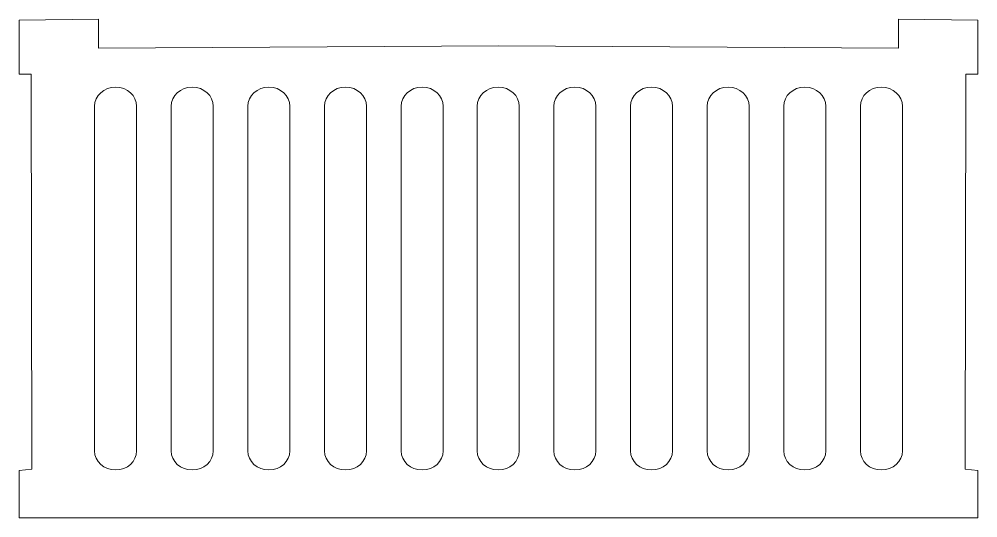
# Model space of a CAD drawing. Header units: millimetres. Extents: x -494 to 494, y -418 to 418.
# Drawn here: x -421.4 to -371.4, y -335.4 to -309.3 of the extents above; entities that cross this region are included whole.
import ezdxf

# ---------------------------------------------------------------- set-up
doc = ezdxf.new("R2010")
doc.units = ezdxf.units.MM
doc.header["$MEASUREMENT"] = 0

msp = doc.modelspace()

# ---------------------------------------------------------------- linework, layer by layer
at = {"lineweight": 9}
for points, knots in [([(-396.4213, -335.3787), (-396.4213, -335.3787), (-371.4059, -335.3787), (-371.4059, -335.3787), (-371.4059, -335.3787), (-371.4059, -335.3787), (-371.4059, -332.9099), (-371.4059, -332.9099), (-371.4059, -332.9099), (-371.4059, -332.9099), (-372.0674, -332.8438), (-372.0674, -332.8438), (-372.0674, -332.8438), (-372.0674, -332.8438), (-372.0284, -312.2058), (-372.0284, -312.2058), (-372.0284, -312.2058), (-372.0284, -312.2058), (-371.4059, -312.2063), (-371.4059, -312.2063), (-371.4059, -312.2063), (-371.4059, -312.2063), (-371.4059, -309.3787), (-371.4059, -309.3787), (-371.4059, -309.3787), (-371.4059, -309.3787), (-375.5535, -309.3293), (-375.5535, -309.3293), (-375.5535, -309.3293), (-375.5535, -309.3293), (-375.5538, -310.8506), (-375.5538, -310.8506), (-375.5538, -310.8506), (-375.5538, -310.8506), (-396.4213, -310.7309), (-396.4213, -310.7309), (-396.4213, -310.7309), (-396.4213, -310.7309), (-417.2888, -310.8506), (-417.2888, -310.8506), (-417.2888, -310.8506), (-417.2888, -310.8506), (-417.2891, -309.3293), (-417.2891, -309.3293), (-417.2891, -309.3293), (-417.2891, -309.3293), (-421.4367, -309.3787), (-421.4367, -309.3787), (-421.4367, -309.3787), (-421.4367, -309.3787), (-421.4367, -312.2063), (-421.4367, -312.2063), (-421.4367, -312.2063), (-421.4367, -312.2063), (-420.8142, -312.2058), (-420.8142, -312.2058), (-420.8142, -312.2058), (-420.8142, -312.2058), (-420.7752, -332.8438), (-420.7752, -332.8438), (-420.7752, -332.8438), (-420.7752, -332.8438), (-421.4367, -332.9099), (-421.4367, -332.9099), (-421.4367, -332.9099), (-421.4367, -332.9099), (-421.4367, -335.3787), (-421.4367, -335.3787), (-421.4367, -335.3787), (-421.4367, -335.3787), (-396.4213, -335.3787), (-396.4213, -335.3787)], [0, 0, 0, 0, 0.0526316, 0.0526316, 0.0526316, 0.0526316, 0.1052632, 0.1052632, 0.1052632, 0.1052632, 0.1578947, 0.1578947, 0.1578947, 0.1578947, 0.2105263, 0.2105263, 0.2105263, 0.2105263, 0.2631579, 0.2631579, 0.2631579, 0.2631579, 0.3157895, 0.3157895, 0.3157895, 0.3157895, 0.3684211, 0.3684211, 0.3684211, 0.3684211, 0.4210526, 0.4210526, 0.4210526, 0.4210526, 0.4736842, 0.4736842, 0.4736842, 0.4736842, 0.5263158, 0.5263158, 0.5263158, 0.5263158, 0.5789474, 0.5789474, 0.5789474, 0.5789474, 0.6315789, 0.6315789, 0.6315789, 0.6315789, 0.6842105, 0.6842105, 0.6842105, 0.6842105, 0.7368421, 0.7368421, 0.7368421, 0.7368421, 0.7894737, 0.7894737, 0.7894737, 0.7894737, 0.8421053, 0.8421053, 0.8421053, 0.8421053, 0.8947368, 0.8947368, 0.8947368, 0.8947368, 1, 1, 1, 1]), ([(-416.4059, -312.8787), (-416.4059, -312.8787), (-416.4058, -312.8787), (-416.4058, -312.8787), (-416.4058, -312.8787), (-415.8007, -312.8787), (-415.3059, -313.3286), (-415.3059, -313.8786), (-415.3059, -313.8786), (-415.3059, -313.8786), (-415.3059, -331.8788), (-415.3059, -331.8788), (-415.3059, -331.8788), (-415.3059, -332.4288), (-415.8007, -332.8787), (-416.4058, -332.8787), (-416.4058, -332.8787), (-416.4058, -332.8787), (-416.4059, -332.8787), (-416.4059, -332.8787), (-416.4059, -332.8787), (-417.011, -332.8787), (-417.5059, -332.4288), (-417.5059, -331.8788), (-417.5059, -331.8788), (-417.5059, -331.8788), (-417.5059, -313.8786), (-417.5059, -313.8786), (-417.5059, -313.8786), (-417.5059, -313.3286), (-417.011, -312.8787), (-416.4059, -312.8787)], [0, 0, 0, 0, 0.1111111, 0.1111111, 0.1111111, 0.1111111, 0.2222222, 0.2222222, 0.2222222, 0.2222222, 0.3333333, 0.3333333, 0.3333333, 0.3333333, 0.4444444, 0.4444444, 0.4444444, 0.4444444, 0.5555556, 0.5555556, 0.5555556, 0.5555556, 0.6666667, 0.6666667, 0.6666667, 0.6666667, 0.7777778, 0.7777778, 0.7777778, 0.7777778, 1, 1, 1, 1]), ([(-412.4059, -312.8787), (-412.4059, -312.8787), (-412.4058, -312.8787), (-412.4058, -312.8787), (-412.4058, -312.8787), (-411.8007, -312.8787), (-411.3059, -313.3286), (-411.3059, -313.8786), (-411.3059, -313.8786), (-411.3059, -313.8786), (-411.3059, -331.8788), (-411.3059, -331.8788), (-411.3059, -331.8788), (-411.3059, -332.4288), (-411.8007, -332.8787), (-412.4058, -332.8787), (-412.4058, -332.8787), (-412.4058, -332.8787), (-412.4059, -332.8787), (-412.4059, -332.8787), (-412.4059, -332.8787), (-413.011, -332.8787), (-413.5059, -332.4288), (-413.5059, -331.8788), (-413.5059, -331.8788), (-413.5059, -331.8788), (-413.5059, -313.8786), (-413.5059, -313.8786), (-413.5059, -313.8786), (-413.5059, -313.3286), (-413.011, -312.8787), (-412.4059, -312.8787)], [0, 0, 0, 0, 0.1111111, 0.1111111, 0.1111111, 0.1111111, 0.2222222, 0.2222222, 0.2222222, 0.2222222, 0.3333333, 0.3333333, 0.3333333, 0.3333333, 0.4444444, 0.4444444, 0.4444444, 0.4444444, 0.5555556, 0.5555556, 0.5555556, 0.5555556, 0.6666667, 0.6666667, 0.6666667, 0.6666667, 0.7777778, 0.7777778, 0.7777778, 0.7777778, 1, 1, 1, 1]), ([(-408.4059, -312.8787), (-408.4059, -312.8787), (-408.4058, -312.8787), (-408.4058, -312.8787), (-408.4058, -312.8787), (-407.8007, -312.8787), (-407.3059, -313.3286), (-407.3059, -313.8786), (-407.3059, -313.8786), (-407.3059, -313.8786), (-407.3059, -331.8788), (-407.3059, -331.8788), (-407.3059, -331.8788), (-407.3059, -332.4288), (-407.8007, -332.8787), (-408.4058, -332.8787), (-408.4058, -332.8787), (-408.4058, -332.8787), (-408.4059, -332.8787), (-408.4059, -332.8787), (-408.4059, -332.8787), (-409.011, -332.8787), (-409.5059, -332.4288), (-409.5059, -331.8788), (-409.5059, -331.8788), (-409.5059, -331.8788), (-409.5059, -313.8786), (-409.5059, -313.8786), (-409.5059, -313.8786), (-409.5059, -313.3286), (-409.011, -312.8787), (-408.4059, -312.8787)], [0, 0, 0, 0, 0.1111111, 0.1111111, 0.1111111, 0.1111111, 0.2222222, 0.2222222, 0.2222222, 0.2222222, 0.3333333, 0.3333333, 0.3333333, 0.3333333, 0.4444444, 0.4444444, 0.4444444, 0.4444444, 0.5555556, 0.5555556, 0.5555556, 0.5555556, 0.6666667, 0.6666667, 0.6666667, 0.6666667, 0.7777778, 0.7777778, 0.7777778, 0.7777778, 1, 1, 1, 1]), ([(-404.4059, -312.8787), (-404.4059, -312.8787), (-404.4058, -312.8787), (-404.4058, -312.8787), (-404.4058, -312.8787), (-403.8007, -312.8787), (-403.3059, -313.3286), (-403.3059, -313.8786), (-403.3059, -313.8786), (-403.3059, -313.8786), (-403.3059, -331.8788), (-403.3059, -331.8788), (-403.3059, -331.8788), (-403.3059, -332.4288), (-403.8007, -332.8787), (-404.4058, -332.8787), (-404.4058, -332.8787), (-404.4058, -332.8787), (-404.4059, -332.8787), (-404.4059, -332.8787), (-404.4059, -332.8787), (-405.011, -332.8787), (-405.5059, -332.4288), (-405.5059, -331.8788), (-405.5059, -331.8788), (-405.5059, -331.8788), (-405.5059, -313.8786), (-405.5059, -313.8786), (-405.5059, -313.8786), (-405.5059, -313.3286), (-405.011, -312.8787), (-404.4059, -312.8787)], [0, 0, 0, 0, 0.1111111, 0.1111111, 0.1111111, 0.1111111, 0.2222222, 0.2222222, 0.2222222, 0.2222222, 0.3333333, 0.3333333, 0.3333333, 0.3333333, 0.4444444, 0.4444444, 0.4444444, 0.4444444, 0.5555556, 0.5555556, 0.5555556, 0.5555556, 0.6666667, 0.6666667, 0.6666667, 0.6666667, 0.7777778, 0.7777778, 0.7777778, 0.7777778, 1, 1, 1, 1]), ([(-400.4059, -312.8787), (-400.4059, -312.8787), (-400.4058, -312.8787), (-400.4058, -312.8787), (-400.4058, -312.8787), (-399.8007, -312.8787), (-399.3059, -313.3286), (-399.3059, -313.8786), (-399.3059, -313.8786), (-399.3059, -313.8786), (-399.3059, -331.8788), (-399.3059, -331.8788), (-399.3059, -331.8788), (-399.3059, -332.4288), (-399.8007, -332.8787), (-400.4058, -332.8787), (-400.4058, -332.8787), (-400.4058, -332.8787), (-400.4059, -332.8787), (-400.4059, -332.8787), (-400.4059, -332.8787), (-401.011, -332.8787), (-401.5059, -332.4288), (-401.5059, -331.8788), (-401.5059, -331.8788), (-401.5059, -331.8788), (-401.5059, -313.8786), (-401.5059, -313.8786), (-401.5059, -313.8786), (-401.5059, -313.3286), (-401.011, -312.8787), (-400.4059, -312.8787)], [0, 0, 0, 0, 0.1111111, 0.1111111, 0.1111111, 0.1111111, 0.2222222, 0.2222222, 0.2222222, 0.2222222, 0.3333333, 0.3333333, 0.3333333, 0.3333333, 0.4444444, 0.4444444, 0.4444444, 0.4444444, 0.5555556, 0.5555556, 0.5555556, 0.5555556, 0.6666667, 0.6666667, 0.6666667, 0.6666667, 0.7777778, 0.7777778, 0.7777778, 0.7777778, 1, 1, 1, 1]), ([(-396.4367, -312.8787), (-396.4367, -312.8787), (-396.4368, -312.8787), (-396.4368, -312.8787), (-396.4368, -312.8787), (-397.0419, -312.8787), (-397.5367, -313.3286), (-397.5367, -313.8786), (-397.5367, -313.8786), (-397.5367, -313.8786), (-397.5367, -331.8788), (-397.5367, -331.8788), (-397.5367, -331.8788), (-397.5367, -332.4288), (-397.0419, -332.8787), (-396.4368, -332.8787), (-396.4368, -332.8787), (-396.4368, -332.8787), (-396.4367, -332.8787), (-396.4367, -332.8787), (-396.4367, -332.8787), (-395.8316, -332.8787), (-395.3367, -332.4288), (-395.3367, -331.8788), (-395.3367, -331.8788), (-395.3367, -331.8788), (-395.3367, -313.8786), (-395.3367, -313.8786), (-395.3367, -313.8786), (-395.3367, -313.3286), (-395.8316, -312.8787), (-396.4367, -312.8787)], [0, 0, 0, 0, 0.1111111, 0.1111111, 0.1111111, 0.1111111, 0.2222222, 0.2222222, 0.2222222, 0.2222222, 0.3333333, 0.3333333, 0.3333333, 0.3333333, 0.4444444, 0.4444444, 0.4444444, 0.4444444, 0.5555556, 0.5555556, 0.5555556, 0.5555556, 0.6666667, 0.6666667, 0.6666667, 0.6666667, 0.7777778, 0.7777778, 0.7777778, 0.7777778, 1, 1, 1, 1]), ([(-392.4367, -312.8787), (-392.4367, -312.8787), (-392.4368, -312.8787), (-392.4368, -312.8787), (-392.4368, -312.8787), (-393.0419, -312.8787), (-393.5367, -313.3286), (-393.5367, -313.8786), (-393.5367, -313.8786), (-393.5367, -313.8786), (-393.5367, -331.8788), (-393.5367, -331.8788), (-393.5367, -331.8788), (-393.5367, -332.4288), (-393.0419, -332.8787), (-392.4368, -332.8787), (-392.4368, -332.8787), (-392.4368, -332.8787), (-392.4367, -332.8787), (-392.4367, -332.8787), (-392.4367, -332.8787), (-391.8316, -332.8787), (-391.3367, -332.4288), (-391.3367, -331.8788), (-391.3367, -331.8788), (-391.3367, -331.8788), (-391.3367, -313.8786), (-391.3367, -313.8786), (-391.3367, -313.8786), (-391.3367, -313.3286), (-391.8316, -312.8787), (-392.4367, -312.8787)], [0, 0, 0, 0, 0.1111111, 0.1111111, 0.1111111, 0.1111111, 0.2222222, 0.2222222, 0.2222222, 0.2222222, 0.3333333, 0.3333333, 0.3333333, 0.3333333, 0.4444444, 0.4444444, 0.4444444, 0.4444444, 0.5555556, 0.5555556, 0.5555556, 0.5555556, 0.6666667, 0.6666667, 0.6666667, 0.6666667, 0.7777778, 0.7777778, 0.7777778, 0.7777778, 1, 1, 1, 1]), ([(-388.4367, -312.8787), (-388.4367, -312.8787), (-388.4368, -312.8787), (-388.4368, -312.8787), (-388.4368, -312.8787), (-389.0419, -312.8787), (-389.5367, -313.3286), (-389.5367, -313.8786), (-389.5367, -313.8786), (-389.5367, -313.8786), (-389.5367, -331.8788), (-389.5367, -331.8788), (-389.5367, -331.8788), (-389.5367, -332.4288), (-389.0419, -332.8787), (-388.4368, -332.8787), (-388.4368, -332.8787), (-388.4368, -332.8787), (-388.4367, -332.8787), (-388.4367, -332.8787), (-388.4367, -332.8787), (-387.8316, -332.8787), (-387.3367, -332.4288), (-387.3367, -331.8788), (-387.3367, -331.8788), (-387.3367, -331.8788), (-387.3367, -313.8786), (-387.3367, -313.8786), (-387.3367, -313.8786), (-387.3367, -313.3286), (-387.8316, -312.8787), (-388.4367, -312.8787)], [0, 0, 0, 0, 0.1111111, 0.1111111, 0.1111111, 0.1111111, 0.2222222, 0.2222222, 0.2222222, 0.2222222, 0.3333333, 0.3333333, 0.3333333, 0.3333333, 0.4444444, 0.4444444, 0.4444444, 0.4444444, 0.5555556, 0.5555556, 0.5555556, 0.5555556, 0.6666667, 0.6666667, 0.6666667, 0.6666667, 0.7777778, 0.7777778, 0.7777778, 0.7777778, 1, 1, 1, 1]), ([(-384.4367, -312.8787), (-384.4367, -312.8787), (-384.4368, -312.8787), (-384.4368, -312.8787), (-384.4368, -312.8787), (-385.0419, -312.8787), (-385.5367, -313.3286), (-385.5367, -313.8786), (-385.5367, -313.8786), (-385.5367, -313.8786), (-385.5367, -331.8788), (-385.5367, -331.8788), (-385.5367, -331.8788), (-385.5367, -332.4288), (-385.0419, -332.8787), (-384.4368, -332.8787), (-384.4368, -332.8787), (-384.4368, -332.8787), (-384.4367, -332.8787), (-384.4367, -332.8787), (-384.4367, -332.8787), (-383.8316, -332.8787), (-383.3367, -332.4288), (-383.3367, -331.8788), (-383.3367, -331.8788), (-383.3367, -331.8788), (-383.3367, -313.8786), (-383.3367, -313.8786), (-383.3367, -313.8786), (-383.3367, -313.3286), (-383.8316, -312.8787), (-384.4367, -312.8787)], [0, 0, 0, 0, 0.1111111, 0.1111111, 0.1111111, 0.1111111, 0.2222222, 0.2222222, 0.2222222, 0.2222222, 0.3333333, 0.3333333, 0.3333333, 0.3333333, 0.4444444, 0.4444444, 0.4444444, 0.4444444, 0.5555556, 0.5555556, 0.5555556, 0.5555556, 0.6666667, 0.6666667, 0.6666667, 0.6666667, 0.7777778, 0.7777778, 0.7777778, 0.7777778, 1, 1, 1, 1]), ([(-380.4367, -312.8787), (-380.4367, -312.8787), (-380.4368, -312.8787), (-380.4368, -312.8787), (-380.4368, -312.8787), (-381.0419, -312.8787), (-381.5367, -313.3286), (-381.5367, -313.8786), (-381.5367, -313.8786), (-381.5367, -313.8786), (-381.5367, -331.8788), (-381.5367, -331.8788), (-381.5367, -331.8788), (-381.5367, -332.4288), (-381.0419, -332.8787), (-380.4368, -332.8787), (-380.4368, -332.8787), (-380.4368, -332.8787), (-380.4367, -332.8787), (-380.4367, -332.8787), (-380.4367, -332.8787), (-379.8316, -332.8787), (-379.3367, -332.4288), (-379.3367, -331.8788), (-379.3367, -331.8788), (-379.3367, -331.8788), (-379.3367, -313.8786), (-379.3367, -313.8786), (-379.3367, -313.8786), (-379.3367, -313.3286), (-379.8316, -312.8787), (-380.4367, -312.8787)], [0, 0, 0, 0, 0.1111111, 0.1111111, 0.1111111, 0.1111111, 0.2222222, 0.2222222, 0.2222222, 0.2222222, 0.3333333, 0.3333333, 0.3333333, 0.3333333, 0.4444444, 0.4444444, 0.4444444, 0.4444444, 0.5555556, 0.5555556, 0.5555556, 0.5555556, 0.6666667, 0.6666667, 0.6666667, 0.6666667, 0.7777778, 0.7777778, 0.7777778, 0.7777778, 1, 1, 1, 1]), ([(-376.4367, -312.8787), (-376.4367, -312.8787), (-376.4368, -312.8787), (-376.4368, -312.8787), (-376.4368, -312.8787), (-377.0419, -312.8787), (-377.5367, -313.3286), (-377.5367, -313.8786), (-377.5367, -313.8786), (-377.5367, -313.8786), (-377.5367, -331.8788), (-377.5367, -331.8788), (-377.5367, -331.8788), (-377.5367, -332.4288), (-377.0419, -332.8787), (-376.4368, -332.8787), (-376.4368, -332.8787), (-376.4368, -332.8787), (-376.4367, -332.8787), (-376.4367, -332.8787), (-376.4367, -332.8787), (-375.8316, -332.8787), (-375.3367, -332.4288), (-375.3367, -331.8788), (-375.3367, -331.8788), (-375.3367, -331.8788), (-375.3367, -313.8786), (-375.3367, -313.8786), (-375.3367, -313.8786), (-375.3367, -313.3286), (-375.8316, -312.8787), (-376.4367, -312.8787)], [0, 0, 0, 0, 0.1111111, 0.1111111, 0.1111111, 0.1111111, 0.2222222, 0.2222222, 0.2222222, 0.2222222, 0.3333333, 0.3333333, 0.3333333, 0.3333333, 0.4444444, 0.4444444, 0.4444444, 0.4444444, 0.5555556, 0.5555556, 0.5555556, 0.5555556, 0.6666667, 0.6666667, 0.6666667, 0.6666667, 0.7777778, 0.7777778, 0.7777778, 0.7777778, 1, 1, 1, 1])]:
    msp.add_open_spline(points, degree=3, knots=knots, dxfattribs=at)

doc.saveas('drawing.dxf')
